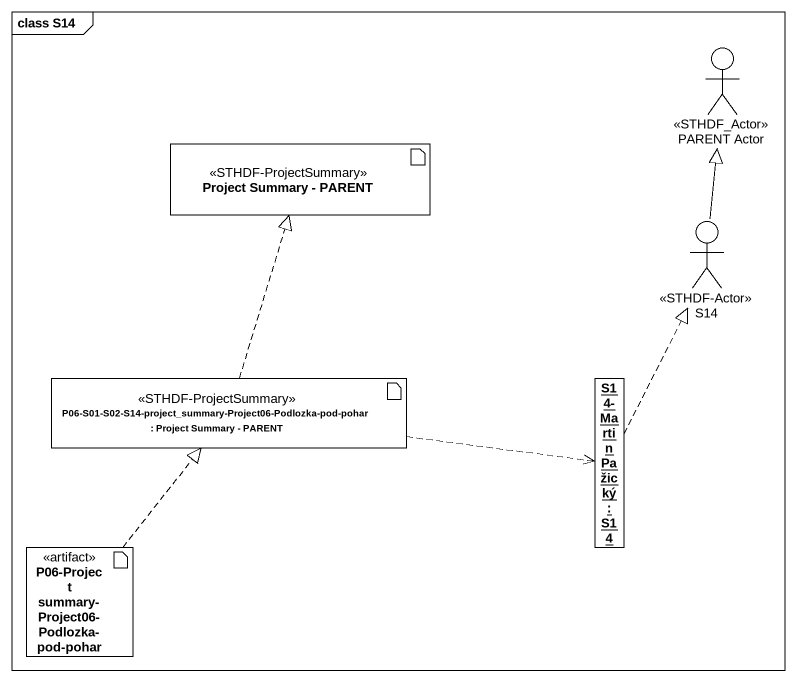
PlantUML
@startuml
mainframe class S14
allowmixing
hide circle
hide empty members
actor "PARENT Actor" as PARENT_Actor <<STHDF_Actor>>
artifact "Project Summary - PARENT" as Project_Summary_PARENT <<STHDF-ProjectSummary>>
actor S14 <<STHDF-Actor>>
artifact "P06-S01-S02-S14-project_summary-Project06-Podlozka-pod-pohar : Project Summary - PARENT" as P06_S01_S02_S14_project <<STHDF-ProjectSummary>>
object "S14-Martin Pažický : S14" as S14_Martin_Pažický
artifact "P06-Project summary-Project06-Podlozka-pod-pohar" as P06_Project_summary <<artifact>>
S14 -up-|> PARENT_Actor
P06_S01_S02_S14_project .up.|> Project_Summary_PARENT
P06_S01_S02_S14_project .right.> S14_Martin_Pažický
S14_Martin_Pažický .up.|> S14
P06_Project_summary .up.|> P06_S01_S02_S14_project
@enduml
